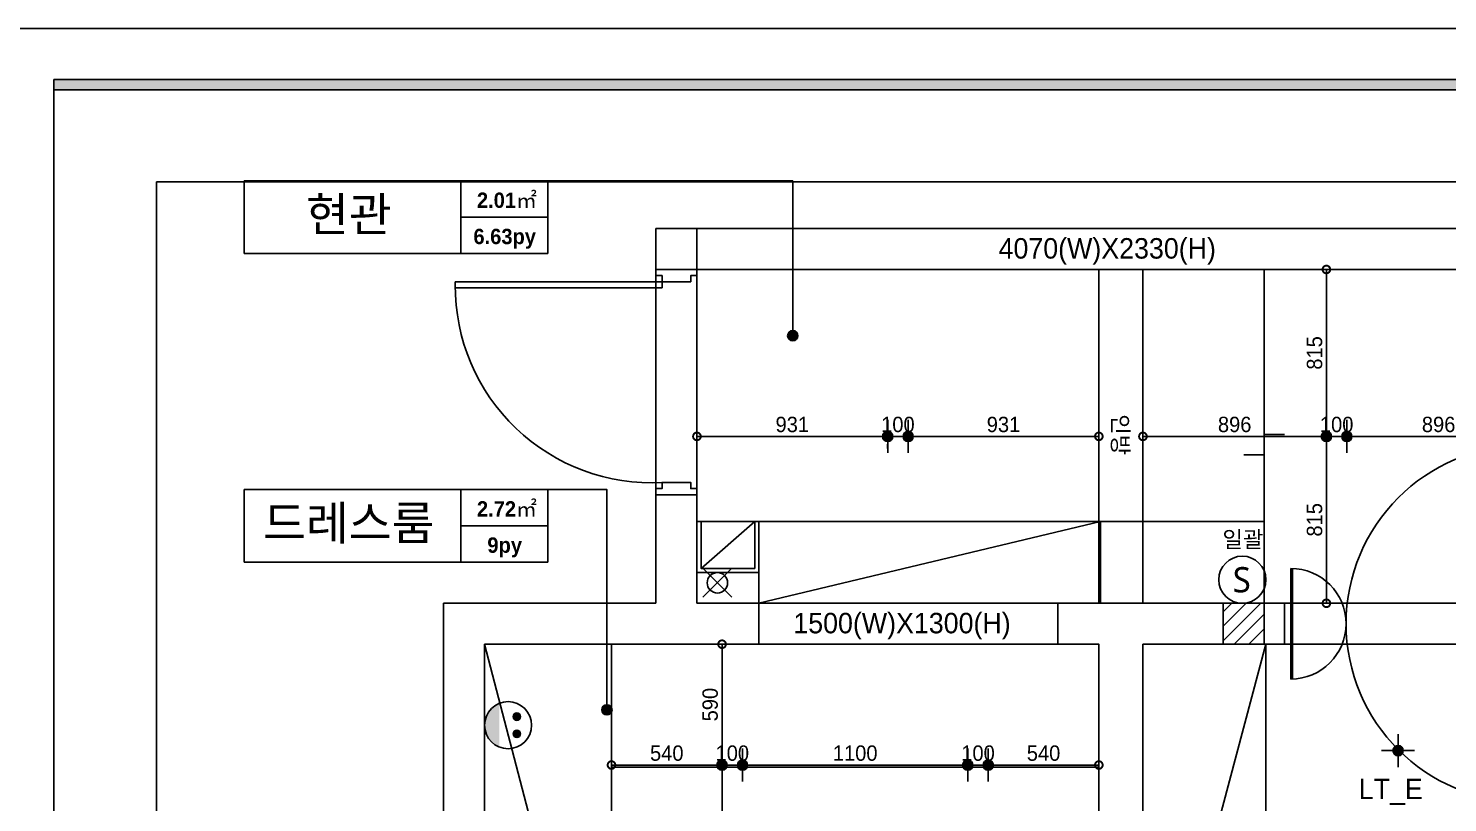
# Model space of a CAD drawing. Header units: inches. Extents: x -55157 to -7160, y -122257 to -52101.
# Drawn here: x -33032 to -26102, y -90525 to -86744 of the extents above; entities that cross this region are included whole.
import ezdxf
from ezdxf.enums import TextEntityAlignment as Align

# ---------------------------------------------------------------- set-up
doc = ezdxf.new("R2010")
doc.units = ezdxf.units.IN
doc.header["$LTSCALE"] = 50
doc.header["$MEASUREMENT"] = 0
doc.linetypes.add('DASHEDX2', pattern=[1.5, 1, -0.5])
doc.linetypes.add('HIDDEN', pattern=[0.375, 0.25, -0.125])
for name, color, linetype in [('0-ELC TEXT', 7, 'Continuous'), ('03-TEXT', 3, 'Continuous'), ('03-WAL NEW', 3, 'Continuous'), ('06-FUR', 6, 'Continuous'), ('06-LIGHT', 4, 'Continuous'), ('07-DIM WAL', 5, 'Continuous'), ('3.기호.계단선', 30, 'Continuous'), ('CEIL-LIGHT', 7, 'Continuous'), ('CO-DO-FR', 7, 'Continuous'), ('CO-DOOR', 8, 'Continuous'), ('FORM(YOURNAME)-1', 1, 'Continuous'), ('FORM(YOURNAME)-11', 1, 'Continuous'), ('RC-LIGHT', 7, 'Continuous'), ('도면층2', 2, 'Continuous'), ('도면층4', 4, 'Continuous'), ('도면층5', 5, 'Continuous'), ('설비', 140, 'Continuous')]:
    doc.layers.add(name, color=color, linetype=linetype)
doc.styles.add('YOURNAME', font='HY울릉도M.TTF')
doc.styles.add('넥슨고딕', font='NEXONLv1GothicBold.ttf')
doc.styles.add('스타일1', font='HY울릉도M.TTF')
doc.styles.add('코레일둥고', font='Korail_Round_Gothic_Medium.ttf')
doc.dimstyles.new('30', dxfattribs={"dimscale": 30, "dimtxt": 2.5, "dimasz": 2.5, "dimexe": 1.25, "dimexo": 2, "dimtad": 1, "dimdec": 0, "dimtxsty": '스타일1', "dimblk": 'DOTSMALL', "dimcen": 2.5, "dimclrd": 1, "dimclre": 1, "dimclrt": 2, "dimadec": 0, "dimazin": 0, "dimtfac": 1, "dimtix": 1, "dimtmove": 0, "dimatfit": 3, "dimldrblk": 'DOTSMALL', "dimfxl": 1.25, "dimarcsym": 0})

# ---------------------------------------------------------------- blocks, each defined once
blk = doc.blocks.new('FORM-ELEVATION')
at = {"layer": 'FORM(YOURNAME)-11'}
h = blk.add_hatch(color=256, dxfattribs=at)
h.dxf.hatch_style = 1
h.paths.add_polyline_path([(-10309, 35708), (71691, 35708), (71691, 35508), (-10309, 35508)])
h.paths.add_polyline_path([(-10309, -21492), (71691, -21492), (71691, -21692), (-10309, -21692)])
at = {"layer": 'Defpoints', "color": 158}
for points in [[(-10309, -21692), (71691, -21692), (71691, 35708), (-10309, 35708)], [(-8309, 33708), (61071, 33708), (61071, -19692), (-8309, -19692)]]:
    blk.add_lwpolyline(points, close=True, dxfattribs=at)
at = {"layer": 'FORM(YOURNAME)-11', "color": 250}
blk.add_lwpolyline([(-11309, -22692), (72691, -22692), (72691, 36708), (-11309, 36708)], close=True, dxfattribs=at)
at = {"layer": 'FORM(YOURNAME)-11'}
blk.add_lwpolyline([(-10309, 35708), (71691, 35708), (71691, 35508), (-10309, 35508)], close=True, dxfattribs=at)
at = {"layer": 'FORM(YOURNAME)-11', "color": 3, "style": 'YOURNAME'}
for tag, height, p in [('1', 450, (71041, -1219)), ('2', 450, (71041, -1863)), ('3', 450, (71041, -3150)), ('4', 450, (71041, -5081)), ('5', 515, (71041, -7398)), ('6', 515, (71041, -9650)), ('7', 515, (71041, -11903)), ('8', 515, (71041, -14155)), ('9', 515, (71041, -16408)), ('10', 515, (66791, -18596)), ('11', 515, (71041, -18660)), ('12', 515, (66791, -20848)), ('13', 515, (71041, -20848))]:
    blk.add_attdef(tag, text='', height=height, dxfattribs=at).set_placement(p, align=Align.MIDDLE_RIGHT)
blk = doc.blocks.new('vudauseh')
for p, q in [((-51238.4, -55274.5), (-51097, -55416)), ((-51238.4, -55416), (-51097, -55274.5))]:
    blk.add_line(p, q)
blk.add_circle((-51167.7, -55345.2), 50)
at = {"layer": '도면층2'}
for p, q in [((-51467.7, -53615.2), (-51467.7, -53815.2)), ((-51267.7, -53615.2), (-51467.7, -53615.2)), ((-51267.7, -53615.2), (-51267.7, -53815.2)), ((-51267.7, -53815.2), (-51467.7, -53815.2)), ((-51267.7, -54915.2), (-51467.7, -54915.2)), ((-51467.7, -54915.2), (-51467.7, -55445.2)), ((-51267.7, -54915.2), (-51267.7, -55445.2)), ((-52505, -55445.2), (-51467.7, -55445.2)), ((-52505, -55445.2), (-52505, -58645.2)), ((-51267.7, -55445.2), (-50965, -55445.2)), ((-50965, -55645.2), (-50965, -55445.2)), ((-49505, -55445.2), (-48697.7, -55445.2)), ((-49505, -55645.2), (-49505, -55445.2)), ((-49505, -55645.2), (-49505, -55445.2)), ((-48697.7, -55645.2), (-48697.7, -55445.2)), ((-50965, -55645.2), (-52305, -55645.2)), ((-52305, -55645.2), (-52305, -58645.2)), ((-51397.7, -55645.2), (-50965, -55645.2)), ((-49505, -55645.2), (-49305, -55645.2)), ((-49305, -55645.2), (-49505, -55645.2)), ((-49305, -58845.2), (-49305, -55645.2)), ((-49089.7, -55645.2), (-48697.7, -55645.2)), ((-49089.7, -58845.2), (-49089.7, -55645.2))]:
    blk.add_line(p, q, dxfattribs=at)
at = {"layer": '도면층4'}
for p, q in [((-51467.7, -53815.2), (-51467.7, -54915.2)), ((-51267.7, -54915.2), (-51267.7, -53815.2)), ((-51437.7, -53875.2), (-52447.7, -53875.2)), ((-52447.7, -53875.2), (-52447.7, -53905.2)), ((-51437.7, -53905.2), (-52447.1, -53905.2)), ((-51437.7, -53875.2), (-51437.7, -53905.2)), ((-49505, -55445.2), (-50965, -55445.2)), ((-50965, -55445.2), (-50965, -55645.2)), ((-49505, -55645.2), (-49505, -55445.2)), ((-50965, -55645.2), (-49505, -55645.2))]:
    blk.add_line(p, q, dxfattribs=at)
for points in [[(-51267.7, -53615.2), (-47197.7, -53615.2), (-47197.7, -53815.2), (-51267.7, -53815.2)], [(-48697.7, -55645.2), (-47197.7, -55645.2), (-47197.7, -55445.2), (-48697.7, -55445.2)]]:
    blk.add_lwpolyline(points, close=True, dxfattribs=at)
for points in [[(-51467.7, -53815.2), (-51467.7, -53845.2), (-51437.7, -53845.2), (-51437.7, -53875.2), (-51297.7, -53875.2), (-51297.7, -53845.2), (-51267.7, -53845.2), (-51267.7, -53815.2), (-51467.7, -53815.2)], [(-51467.7, -54915.2), (-51467.7, -54885.2), (-51437.7, -54885.2), (-51437.7, -54855.2), (-51297.7, -54855.2), (-51297.7, -54885.2), (-51267.7, -54885.2), (-51267.7, -54915.2), (-51467.7, -54915.2)]]:
    blk.add_lwpolyline(points, dxfattribs=at)
at = {"layer": '도면층5'}
blk.add_arc((-51488.8, -53897.7), 958.9, 179.55184, 273.05865, dxfattribs=at)
at = {"layer": '0-ELC TEXT', "style": '코레일둥고'}
for s, p in [('4070(W)X2330(H)', (-49794.7, -53762)), ('1500(W)X1300(H)', (-50797, -55592))]:
    blk.add_text(s, height=100, dxfattribs=at).set_placement(p)
blk = doc.blocks.new('D-402')
at = {"layer": 'CO-DO-FR'}
for points in [[(600, 200), (630, 200), (630, 0), (600, 0)], [(1800, 200), (1770, 200), (1770, 0), (1800, 0)]]:
    blk.add_lwpolyline(points, close=True, dxfattribs=at)
at = {"layer": 'CO-DOOR'}
blk.add_lwpolyline([(1770, -770), (1770, 970), (1760, 970), (1760, -770)], close=True, dxfattribs=at)
for points in [[(630, -170), (630, 370)], [(638.4, 369.9), (638.4, -169.9)]]:
    blk.add_lwpolyline(points, dxfattribs=at)
for centre, radius, start, end in [((1770, 100), 870, 90, 270), ((630, 100), 270, 270, 90)]:
    blk.add_arc(centre, radius, start, end, dxfattribs=at)
blk = doc.blocks.new('ccjwsjdeh')
at = {"layer": '03-WAL NEW'}
h = blk.add_hatch(dxfattribs=at)
h.set_pattern_fill('_USER', color=256, scale=50, angle=45, pattern_type=0)
h.set_pattern_definition([(45, (21481, -16519.2), (-35.35534, 35.35534), [])])
h.paths.add_polyline_path([(-26997.7, -72164.4), (-27197.7, -72164.4), (-27197.7, -71964.4), (-26997.7, -71964.4)])
at = {"color": 8}
blk.add_line((-26997.7, -71964.4), (-26997.7, -70334.4), dxfattribs=at)
blk.add_lwpolyline([(-27097.7, -71239.7), (-26997.7, -71239.7), (-26997.7, -71139.7), (-26897.7, -71139.7)], dxfattribs=at)
at = {"layer": '03-WAL NEW'}
blk.add_lwpolyline([(-26997.7, -72164.4), (-27197.7, -72164.4), (-27197.7, -71964.4), (-26997.7, -71964.4)], close=True, dxfattribs=at)
at = {"layer": '06-FUR', "color": 8}
for p, q in [((-29747.7, -71794.4), (-29485, -71564.4)), ((-29465, -71964.4), (-29465, -71564.4)), ((-27797.7, -71564.4), (-29465, -71964.4)), ((-27797.7, -71964.4), (-27797.7, -71564.4)), ((-30185, -74544.4), (-30805, -72164.4))]:
    blk.add_line(p, q, dxfattribs=at)
for points in [[(-29767.7, -71964.4), (-29767.7, -71564.4), (-26997.7, -71564.4), (-26997.7, -71964.4), (-29767.7, -71964.4)], [(-29767.7, -71564.4), (-29767.7, -71814.4), (-29465, -71814.4), (-29465, -71564.4)], [(-29747.7, -71564.4), (-29747.7, -71794.4), (-29485, -71794.4), (-29485, -71564.4)], [(-27589.7, -74424.4), (-26989.7, -74424.4), (-26989.7, -72164.4), (-27589.7, -72164.4), (-27589.7, -74424.4), (-26989.7, -72164.4)]]:
    blk.add_lwpolyline(points, dxfattribs=at)
for points in [[(-30805, -72164.4), (-30805, -74544.4), (-30185, -74544.4), (-30185, -72164.4)], [(-30185, -72764.4), (-27805, -72764.4), (-27805, -72164.4), (-30185, -72164.4)]]:
    blk.add_lwpolyline(points, close=True, dxfattribs=at)
blk.add_blockref('vudauseh', (21500, -16519.2))
at = {"layer": 'CO-DOOR', "color": 8}
blk.add_blockref('D-402', (-27497.7, -72164.4), dxfattribs=at)
blk = doc.blocks.new('1')
at = {"linetype": 'Continuous'}
h = blk.add_hatch(color=4, dxfattribs=at)
h.dxf.hatch_style = 1
edge = h.paths.add_edge_path()
edge.add_arc((11539653, -14273504), 37.5, 0, 360)
at = {"color": 1, "linetype": 'Continuous'}
for p, q in [((11539653, -14273637), (11539653, -14273370)), ((11539520, -14273504), (11539787, -14273504))]:
    blk.add_line(p, q, dxfattribs=at)
at = {"color": 4, "linetype": 'Continuous'}
for radius in [41.5, 37.5]:
    blk.add_circle((11539653, -14273504), radius, dxfattribs=at)
blk = doc.blocks.new('_DOTSMALL')
at = {"color": 0, "linetype": 'ByBlock', "const_width": 0.5}
blk.add_lwpolyline([(-0.0625, 0, 1), (0.0625, 0, 1)], format="xyb", close=True, dxfattribs=at)
blk = doc.blocks.new('*D282')
at = {"layer": '07-DIM WAL', "color": 1, "lineweight": -2, "transparency": 16777216}
for p, q in [((-26693.7, -88676.4), (-26693.7, -88698.9)), ((-26768.7, -88736.4), (-26518.7, -88736.4)), ((-26593.7, -88796.4), (-26593.7, -88773.9))]:
    blk.add_line(p, q, dxfattribs=at)
at = {"layer": 'Defpoints', "color": 0, "transparency": 16777216}
for p in [(-26693.7, -88736.4), (-26593.7, -88736.4), (-26593.7, -88736.4)]:
    blk.add_point(p, dxfattribs=at)
at = {"layer": '07-DIM WAL', "color": 1, "lineweight": -2, "transparency": 16777216, "xscale": 75, "yscale": 75, "zscale": 75}
blk.add_blockref('_DOTSMALL', (-26693.7, -88736.4), dxfattribs=at)
at = {"layer": '07-DIM WAL', "color": 1, "lineweight": -2, "transparency": 16777216, "xscale": 75, "yscale": 75, "zscale": 75, "rotation": 180}
blk.add_blockref('_DOTSMALL', (-26593.7, -88736.4), dxfattribs=at)
at = {"layer": '07-DIM WAL', "color": 2, "transparency": 16777216, "insert": (-26643.7, -88678.7), "char_height": 75, "attachment_point": 5, "style": '스타일1'}
blk.add_mtext('100', dxfattribs=at)
blk = doc.blocks.new('*D283')
at = {"layer": '07-DIM WAL', "color": 1, "lineweight": -2, "transparency": 16777216}
for p, q in [((-28736.3, -88676.4), (-28736.3, -88698.9)), ((-28661.3, -88736.4), (-28911.3, -88736.4)), ((-28836.3, -88796.4), (-28836.3, -88773.9))]:
    blk.add_line(p, q, dxfattribs=at)
at = {"layer": 'Defpoints', "color": 0, "transparency": 16777216}
for p in [(-28836.3, -88736.4), (-28836.3, -88736.4), (-28736.3, -88736.4)]:
    blk.add_point(p, dxfattribs=at)
at = {"layer": '07-DIM WAL', "color": 1, "lineweight": -2, "transparency": 16777216, "xscale": 75, "yscale": 75, "zscale": 75}
blk.add_blockref('_DOTSMALL', (-28836.3, -88736.4), dxfattribs=at)
at = {"layer": '07-DIM WAL', "color": 1, "lineweight": -2, "transparency": 16777216, "xscale": 75, "yscale": 75, "zscale": 75, "rotation": 180}
blk.add_blockref('_DOTSMALL', (-28736.3, -88736.4), dxfattribs=at)
at = {"layer": '07-DIM WAL', "color": 2, "transparency": 16777216, "insert": (-28786.3, -88678.7), "char_height": 75, "attachment_point": 5, "style": '스타일1'}
blk.add_mtext('100', dxfattribs=at)
blk = doc.blocks.new('*D284')
at = {"layer": '07-DIM WAL', "color": 1, "lineweight": -2, "transparency": 16777216}
for p, q in [((-29767.7, -88676.4), (-29767.7, -88698.9)), ((-28836.3, -88676.4), (-28836.3, -88698.9)), ((-28836.3, -88736.4), (-29767.7, -88736.4))]:
    blk.add_line(p, q, dxfattribs=at)
at = {"layer": 'Defpoints', "color": 0, "transparency": 16777216}
for p in [(-29767.7, -88736.4), (-29767.7, -88736.4), (-28836.3, -88736.4)]:
    blk.add_point(p, dxfattribs=at)
at = {"layer": '07-DIM WAL', "color": 1, "lineweight": -2, "transparency": 16777216, "xscale": 75, "yscale": 75, "zscale": 75, "rotation": 180}
blk.add_blockref('_DOTSMALL', (-29767.7, -88736.4), dxfattribs=at)
at = {"layer": '07-DIM WAL', "color": 1, "lineweight": -2, "transparency": 16777216, "xscale": 75, "yscale": 75, "zscale": 75}
blk.add_blockref('_DOTSMALL', (-28836.3, -88736.4), dxfattribs=at)
at = {"layer": '07-DIM WAL', "color": 2, "transparency": 16777216, "insert": (-29302, -88678.7), "char_height": 75, "attachment_point": 5, "style": '스타일1'}
blk.add_mtext('931', dxfattribs=at)
blk = doc.blocks.new('*D285')
at = {"layer": '07-DIM WAL', "color": 1, "lineweight": -2, "transparency": 16777216}
for p, q in [((-26593.7, -88736.4), (-25697.7, -88736.4)), ((-26593.7, -88796.4), (-26593.7, -88773.9)), ((-25697.7, -88796.4), (-25697.7, -88773.9))]:
    blk.add_line(p, q, dxfattribs=at)
at = {"layer": 'Defpoints', "color": 0, "transparency": 16777216}
for p in [(-26593.7, -88736.4), (-25697.7, -88736.4), (-25697.7, -88736.4)]:
    blk.add_point(p, dxfattribs=at)
at = {"layer": '07-DIM WAL', "color": 1, "lineweight": -2, "transparency": 16777216, "xscale": 75, "yscale": 75, "zscale": 75, "rotation": 180}
blk.add_blockref('_DOTSMALL', (-26593.7, -88736.4), dxfattribs=at)
at = {"layer": '07-DIM WAL', "color": 1, "lineweight": -2, "transparency": 16777216, "xscale": 75, "yscale": 75, "zscale": 75}
blk.add_blockref('_DOTSMALL', (-25697.7, -88736.4), dxfattribs=at)
at = {"layer": '07-DIM WAL', "color": 2, "transparency": 16777216, "insert": (-26145.7, -88678.6), "char_height": 75, "attachment_point": 5, "style": '스타일1'}
blk.add_mtext('896', dxfattribs=at)
blk = doc.blocks.new('*D286')
at = {"layer": '07-DIM WAL', "color": 1, "lineweight": -2, "transparency": 16777216}
for p, q in [((-26693.7, -88736.4), (-26693.7, -87921.4)), ((-26633.7, -87921.4), (-26656.2, -87921.4)), ((-26633.7, -88736.4), (-26656.2, -88736.4))]:
    blk.add_line(p, q, dxfattribs=at)
at = {"layer": 'Defpoints', "color": 0, "transparency": 16777216}
for p in [(-26693.7, -87921.4), (-26693.7, -87921.4), (-26693.7, -88736.4)]:
    blk.add_point(p, dxfattribs=at)
at = {"layer": '07-DIM WAL', "color": 1, "lineweight": -2, "transparency": 16777216, "xscale": 75, "yscale": 75, "zscale": 75}
for p, rotation in [((-26693.7, -87921.4), 90), ((-26693.7, -88736.4), 270)]:
    blk.add_blockref('_DOTSMALL', p, dxfattribs=dict(at, rotation=rotation))
at = {"layer": '07-DIM WAL', "color": 2, "transparency": 16777216, "insert": (-26751.4, -88328.9), "char_height": 75, "attachment_point": 5, "rotation": 90, "style": '스타일1'}
blk.add_mtext('815', dxfattribs=at)
blk = doc.blocks.new('*D287')
at = {"layer": '07-DIM WAL', "color": 1, "lineweight": -2, "transparency": 16777216}
for p, q in [((-26753.7, -88736.4), (-26731.2, -88736.4)), ((-26693.7, -88736.4), (-26693.7, -89551.4)), ((-26753.7, -89551.4), (-26731.2, -89551.4))]:
    blk.add_line(p, q, dxfattribs=at)
at = {"layer": 'Defpoints', "color": 0, "transparency": 16777216}
for p in [(-26693.7, -88736.4), (-26693.7, -89551.4), (-26693.7, -89551.4)]:
    blk.add_point(p, dxfattribs=at)
at = {"layer": '07-DIM WAL', "color": 1, "lineweight": -2, "transparency": 16777216, "xscale": 75, "yscale": 75, "zscale": 75}
for p, rotation in [((-26693.7, -88736.4), 90), ((-26693.7, -89551.4), 270)]:
    blk.add_blockref('_DOTSMALL', p, dxfattribs=dict(at, rotation=rotation))
at = {"layer": '07-DIM WAL', "color": 2, "transparency": 16777216, "insert": (-26751.4, -89143.9), "char_height": 75, "attachment_point": 5, "rotation": 90, "style": '스타일1'}
blk.add_mtext('815', dxfattribs=at)
blk = doc.blocks.new('*D288')
at = {"layer": '07-DIM WAL', "color": 1, "lineweight": -2, "transparency": 16777216}
for p, q in [((-29645, -90281.4), (-29645, -90303.9)), ((-29720, -90341.4), (-29470, -90341.4)), ((-29545, -90401.4), (-29545, -90378.9))]:
    blk.add_line(p, q, dxfattribs=at)
at = {"layer": 'Defpoints', "color": 0, "transparency": 16777216}
for p in [(-29645, -90341.4), (-29545, -90341.4), (-29545, -90341.4)]:
    blk.add_point(p, dxfattribs=at)
at = {"layer": '07-DIM WAL', "color": 1, "lineweight": -2, "transparency": 16777216, "xscale": 75, "yscale": 75, "zscale": 75}
blk.add_blockref('_DOTSMALL', (-29645, -90341.4), dxfattribs=at)
at = {"layer": '07-DIM WAL', "color": 1, "lineweight": -2, "transparency": 16777216, "xscale": 75, "yscale": 75, "zscale": 75, "rotation": 180}
blk.add_blockref('_DOTSMALL', (-29545, -90341.4), dxfattribs=at)
at = {"layer": '07-DIM WAL', "color": 2, "transparency": 16777216, "insert": (-29595, -90283.7), "char_height": 75, "attachment_point": 5, "style": '스타일1'}
blk.add_mtext('100', dxfattribs=at)
blk = doc.blocks.new('*D289')
at = {"layer": '07-DIM WAL', "color": 1, "lineweight": -2, "transparency": 16777216}
for p, q in [((-28445, -90281.4), (-28445, -90303.9)), ((-28520, -90341.4), (-28270, -90341.4)), ((-28345, -90401.4), (-28345, -90378.9))]:
    blk.add_line(p, q, dxfattribs=at)
at = {"layer": 'Defpoints', "color": 0, "transparency": 16777216}
for p in [(-28445, -90341.4), (-28345, -90341.4), (-28345, -90341.4)]:
    blk.add_point(p, dxfattribs=at)
at = {"layer": '07-DIM WAL', "color": 1, "lineweight": -2, "transparency": 16777216, "xscale": 75, "yscale": 75, "zscale": 75}
blk.add_blockref('_DOTSMALL', (-28445, -90341.4), dxfattribs=at)
at = {"layer": '07-DIM WAL', "color": 1, "lineweight": -2, "transparency": 16777216, "xscale": 75, "yscale": 75, "zscale": 75, "rotation": 180}
blk.add_blockref('_DOTSMALL', (-28345, -90341.4), dxfattribs=at)
at = {"layer": '07-DIM WAL', "color": 2, "transparency": 16777216, "insert": (-28395, -90283.7), "char_height": 75, "attachment_point": 5, "style": '스타일1'}
blk.add_mtext('100', dxfattribs=at)
blk = doc.blocks.new('*D290')
at = {"layer": '07-DIM WAL', "color": 1, "lineweight": -2, "transparency": 16777216}
for p, q in [((-29545, -90281.4), (-29545, -90303.9)), ((-28445, -90281.4), (-28445, -90303.9)), ((-29545, -90341.4), (-28445, -90341.4))]:
    blk.add_line(p, q, dxfattribs=at)
at = {"layer": 'Defpoints', "color": 0, "transparency": 16777216}
for p in [(-29545, -90341.4), (-28445, -90341.4), (-28445, -90341.4)]:
    blk.add_point(p, dxfattribs=at)
at = {"layer": '07-DIM WAL', "color": 1, "lineweight": -2, "transparency": 16777216, "xscale": 75, "yscale": 75, "zscale": 75, "rotation": 180}
blk.add_blockref('_DOTSMALL', (-29545, -90341.4), dxfattribs=at)
at = {"layer": '07-DIM WAL', "color": 1, "lineweight": -2, "transparency": 16777216, "xscale": 75, "yscale": 75, "zscale": 75}
blk.add_blockref('_DOTSMALL', (-28445, -90341.4), dxfattribs=at)
at = {"layer": '07-DIM WAL', "color": 2, "transparency": 16777216, "insert": (-28995, -90283.7), "char_height": 75, "attachment_point": 5, "style": '스타일1'}
blk.add_mtext('1100', dxfattribs=at)
blk = doc.blocks.new('*D291')
at = {"layer": '07-DIM WAL', "color": 1, "lineweight": -2, "transparency": 16777216}
for p, q in [((-28345, -90281.4), (-28345, -90303.9)), ((-27805, -90281.4), (-27805, -90303.9)), ((-28345, -90341.4), (-27805, -90341.4))]:
    blk.add_line(p, q, dxfattribs=at)
at = {"layer": 'Defpoints', "color": 0, "transparency": 16777216}
for p in [(-28345, -90341.4), (-27805, -90341.4), (-27805, -90341.4)]:
    blk.add_point(p, dxfattribs=at)
at = {"layer": '07-DIM WAL', "color": 1, "lineweight": -2, "transparency": 16777216, "xscale": 75, "yscale": 75, "zscale": 75, "rotation": 180}
blk.add_blockref('_DOTSMALL', (-28345, -90341.4), dxfattribs=at)
at = {"layer": '07-DIM WAL', "color": 1, "lineweight": -2, "transparency": 16777216, "xscale": 75, "yscale": 75, "zscale": 75}
blk.add_blockref('_DOTSMALL', (-27805, -90341.4), dxfattribs=at)
at = {"layer": '07-DIM WAL', "color": 2, "transparency": 16777216, "insert": (-28075, -90283.7), "char_height": 75, "attachment_point": 5, "style": '스타일1'}
blk.add_mtext('540', dxfattribs=at)
blk = doc.blocks.new('*D292')
at = {"layer": '07-DIM WAL', "color": 1, "lineweight": -2, "transparency": 16777216}
for p, q in [((-29645, -90341.4), (-30185, -90341.4)), ((-30185, -90401.4), (-30185, -90378.9)), ((-29645, -90401.4), (-29645, -90378.9))]:
    blk.add_line(p, q, dxfattribs=at)
at = {"layer": 'Defpoints', "color": 0, "transparency": 16777216}
for p in [(-30185, -90341.4), (-30185, -90341.4), (-29645, -90341.4)]:
    blk.add_point(p, dxfattribs=at)
at = {"layer": '07-DIM WAL', "color": 1, "lineweight": -2, "transparency": 16777216, "xscale": 75, "yscale": 75, "zscale": 75, "rotation": 180}
blk.add_blockref('_DOTSMALL', (-30185, -90341.4), dxfattribs=at)
at = {"layer": '07-DIM WAL', "color": 1, "lineweight": -2, "transparency": 16777216, "xscale": 75, "yscale": 75, "zscale": 75}
blk.add_blockref('_DOTSMALL', (-29645, -90341.4), dxfattribs=at)
at = {"layer": '07-DIM WAL', "color": 2, "transparency": 16777216, "insert": (-29915, -90283.7), "char_height": 75, "attachment_point": 5, "style": '스타일1'}
blk.add_mtext('540', dxfattribs=at)
blk = doc.blocks.new('*D295')
at = {"layer": '07-DIM WAL', "color": 1, "lineweight": -2, "transparency": 16777216}
for p, q in [((-29705, -90341.4), (-29682.5, -90341.4)), ((-29645, -91541.4), (-29645, -90341.4)), ((-29705, -91541.4), (-29682.5, -91541.4))]:
    blk.add_line(p, q, dxfattribs=at)
at = {"layer": 'Defpoints', "color": 0, "transparency": 16777216}
for p in [(-29645, -90341.4), (-29645, -90341.4), (-29645, -91541.4)]:
    blk.add_point(p, dxfattribs=at)
at = {"layer": '07-DIM WAL', "color": 1, "lineweight": -2, "transparency": 16777216, "xscale": 75, "yscale": 75, "zscale": 75}
for p, rotation in [((-29645, -90341.4), 90), ((-29645, -91541.4), 270)]:
    blk.add_blockref('_DOTSMALL', p, dxfattribs=dict(at, rotation=rotation))
at = {"layer": '07-DIM WAL', "color": 2, "transparency": 16777216, "insert": (-29702.7, -90941.4), "char_height": 75, "attachment_point": 5, "rotation": 90, "style": '스타일1'}
blk.add_mtext('1200', dxfattribs=at)
blk = doc.blocks.new('*D296')
at = {"layer": '07-DIM WAL', "color": 1, "lineweight": -2, "transparency": 16777216}
for p, q in [((-29705, -89751.4), (-29682.5, -89751.4)), ((-29645, -90341.4), (-29645, -89751.4)), ((-29705, -90341.4), (-29682.5, -90341.4))]:
    blk.add_line(p, q, dxfattribs=at)
at = {"layer": 'Defpoints', "color": 0, "transparency": 16777216}
for p in [(-29645, -89751.4), (-29645, -89751.4), (-29645, -90341.4)]:
    blk.add_point(p, dxfattribs=at)
at = {"layer": '07-DIM WAL', "color": 1, "lineweight": -2, "transparency": 16777216, "xscale": 75, "yscale": 75, "zscale": 75}
for p, rotation in [((-29645, -89751.4), 90), ((-29645, -90341.4), 270)]:
    blk.add_blockref('_DOTSMALL', p, dxfattribs=dict(at, rotation=rotation))
at = {"layer": '07-DIM WAL', "color": 2, "transparency": 16777216, "insert": (-29702.8, -90046.4), "char_height": 75, "attachment_point": 5, "rotation": 90, "style": '스타일1'}
blk.add_mtext('590', dxfattribs=at)
blk = doc.blocks.new('*D415')
at = {"layer": '07-DIM WAL', "color": 1, "lineweight": -2, "transparency": 16777216}
for p, q in [((-27589.7, -88676.4), (-27589.7, -88698.9)), ((-26693.7, -88676.4), (-26693.7, -88698.9)), ((-26693.7, -88736.4), (-27589.7, -88736.4))]:
    blk.add_line(p, q, dxfattribs=at)
at = {"layer": 'Defpoints', "color": 0, "transparency": 16777216}
for p in [(-27589.7, -88736.4), (-27589.7, -88736.4), (-26693.7, -88736.4)]:
    blk.add_point(p, dxfattribs=at)
at = {"layer": '07-DIM WAL', "color": 1, "lineweight": -2, "transparency": 16777216, "xscale": 75, "yscale": 75, "zscale": 75, "rotation": 180}
blk.add_blockref('_DOTSMALL', (-27589.7, -88736.4), dxfattribs=at)
at = {"layer": '07-DIM WAL', "color": 1, "lineweight": -2, "transparency": 16777216, "xscale": 75, "yscale": 75, "zscale": 75}
blk.add_blockref('_DOTSMALL', (-26693.7, -88736.4), dxfattribs=at)
at = {"layer": '07-DIM WAL', "color": 2, "transparency": 16777216, "insert": (-27141.7, -88678.6), "char_height": 75, "attachment_point": 5, "style": '스타일1'}
blk.add_mtext('896', dxfattribs=at)
blk = doc.blocks.new('*D416')
at = {"layer": '07-DIM WAL', "color": 1, "lineweight": -2, "transparency": 16777216}
for p, q in [((-28736.3, -88676.4), (-28736.3, -88698.9)), ((-27805, -88676.4), (-27805, -88698.9)), ((-28736.3, -88736.4), (-27805, -88736.4))]:
    blk.add_line(p, q, dxfattribs=at)
at = {"layer": 'Defpoints', "color": 0, "transparency": 16777216}
for p in [(-28736.3, -88736.4), (-27805, -88736.4), (-27805, -88736.4)]:
    blk.add_point(p, dxfattribs=at)
at = {"layer": '07-DIM WAL', "color": 1, "lineweight": -2, "transparency": 16777216, "xscale": 75, "yscale": 75, "zscale": 75, "rotation": 180}
blk.add_blockref('_DOTSMALL', (-28736.3, -88736.4), dxfattribs=at)
at = {"layer": '07-DIM WAL', "color": 1, "lineweight": -2, "transparency": 16777216, "xscale": 75, "yscale": 75, "zscale": 75}
blk.add_blockref('_DOTSMALL', (-27805, -88736.4), dxfattribs=at)
at = {"layer": '07-DIM WAL', "color": 2, "transparency": 16777216, "insert": (-28270.6, -88678.7), "char_height": 75, "attachment_point": 5, "style": '스타일1'}
blk.add_mtext('931', dxfattribs=at)
blk = doc.blocks.new('egoo')
at = {"layer": '설비'}
h = blk.add_hatch(color=140, dxfattribs=at)
edge = h.paths.add_edge_path()
edge.add_arc((1015645.3, 443433.7), 22.3, 0, 360)
h = blk.add_hatch(color=140, dxfattribs=at)
edge = h.paths.add_edge_path()
edge.add_arc((1015747.7, 443433.7), 22.3, 0, 360)
h = blk.add_hatch(color=140, dxfattribs=at)
edge = h.paths.add_edge_path()
edge.add_line((1015826.3, 443329.1), (1015566.6, 443329.1))
edge.add_ellipse((1015696.5, 443381.5), major_axis=(99, 99), ratio=1, start_angle=156.95778, end_angle=293.04222)
at = {"layer": '설비', "color": 140}
for centre, radius in [((1015696.5, 443381.5), 140), ((1015645.3, 443433.7), 22.3), ((1015747.7, 443433.7), 22.3)]:
    blk.add_circle(centre, radius, dxfattribs=at)

msp = doc.modelspace()

# ---------------------------------------------------------------- hatches: boundary and pattern name
at = {"layer": '0-ELC TEXT'}
h = msp.add_hatch(color=256, dxfattribs=at)
h.dxf.hatch_style = 1
edge = h.paths.add_edge_path()
edge.add_arc((-29299.681, -88244.664), 25, 90, 450)
h = msp.add_hatch(color=256, dxfattribs=at)
h.dxf.hatch_style = 1
edge = h.paths.add_edge_path()
edge.add_arc((-29299.681, -88244.664), 25, 90, 450)
h = msp.add_hatch(color=256, dxfattribs=at)
h.dxf.hatch_style = 1
edge = h.paths.add_edge_path()
edge.add_arc((-30207.281, -90071.86), 25, 90, 450)
h = msp.add_hatch(color=256, dxfattribs=at)
h.dxf.hatch_style = 1
edge = h.paths.add_edge_path()
edge.add_arc((-30207.281, -90071.86), 25, 90, 450)

# ---------------------------------------------------------------- linework, layer by layer
for p, q in [((-30920.751, -87842.709), (-30920.751, -87488.95)), ((-30920.751, -87665.829), (-30496.059, -87665.829)), ((-30920.751, -89350.046), (-30920.751, -88996.287)), ((-30920.751, -89173.166), (-30496.059, -89173.166))]:
    msp.add_line(p, q, dxfattribs=at)
for points in [[(-31977.954, -87488.95), (-30496.059, -87488.95), (-30496.059, -87842.709), (-31977.954, -87842.709)], [(-31977.954, -88996.287), (-30496.059, -88996.287), (-30496.059, -89350.046), (-31977.954, -89350.046)]]:
    msp.add_lwpolyline(points, close=True, dxfattribs=at)
for points in [[(-30496.059, -87488.95), (-29299.681, -87488.95), (-29299.681, -88244.664)], [(-30496.059, -88996.287), (-30207.281, -88996.287), (-30207.281, -90071.86)]]:
    msp.add_lwpolyline(points, dxfattribs=at)
for centre in [(-29299.681, -88244.664), (-29299.681, -88244.664), (-30207.281, -90071.86), (-30207.281, -90071.86)]:
    msp.add_circle(centre, 25, dxfattribs=at)
at = {"layer": '06-LIGHT'}
for p, q in [((-27804.967, -89551.45), (-27804.967, -87921.45)), ((-27589.686, -89551.45), (-27589.686, -87921.45))]:
    msp.add_line(p, q, dxfattribs=at)
at = {"layer": '설비', "color": 10}
msp.add_circle((-27104.262, -89436.45), 115, dxfattribs=at)

# ---------------------------------------------------------------- block references
at = {"layer": 'CEIL-LIGHT', "color": 10, "linetype": 'HIDDEN', "ltscale": 5}
msp.add_blockref('ccjwsjdeh', (0, -17587.01), dxfattribs=at)
at = {"layer": 'FORM(YOURNAME)-1', "xscale": 0.2500000000000001, "yscale": 0.2500000000000001, "zscale": 0.2500000000000001}
msp.add_blockref('FORM-ELEVATION', (-30330.324, -95920.999), dxfattribs=at)
at = {"layer": 'RC-LIGHT', "yscale": 0.6024096385271789, "zscale": 0.6024096385271789}
for p, xscale, rotation in [((-8627332.585, -7040334.943), 0.6024096385271789, 90.00000000000001), ((-8627232.585, -7040334.943), 0.6024096385271789, 90.00000000000001), ((8571802.573, -7040334.943), -0.6024096385271789, 270), ((8571902.573, -7040334.943), -0.6024096385271789, 270), ((-8624839.944, 6861327.043), -0.6024096385271789, 90), ((8568851.292, -7041939.943), -0.6024096385271789, 270), ((8568951.292, -7041939.943), -0.6024096385271789, 270), ((8570051.292, -7041939.943), -0.6024096385271789, 270), ((8570151.292, -7041939.943), -0.6024096385271789, 270)]:
    msp.add_blockref('1', p, dxfattribs=dict(at, xscale=xscale, rotation=rotation))
at = {"layer": '설비', "color": 140, "xscale": 0.8214285869294655, "yscale": 0.8214285869294655, "zscale": 0.8214285869294655, "rotation": 270}
msp.add_blockref('egoo', (-394896.174, 744175.204), dxfattribs=at)

# ---------------------------------------------------------------- texts
at = {"layer": '0-ELC TEXT', "color": 7, "linetype": 'DASHEDX2', "style": '코레일둥고'}
msp.add_text('인방', height=80, rotation=270, dxfattribs=at).set_placement((-27739.214, -88627.945))
msp.add_text('일괄', height=80, dxfattribs=at).set_placement((-27201.881, -89279.285))
at = {"layer": '03-TEXT'}
for s, height, style, p in [('2.01㎡', 75, '넥슨고딕', (-30695.486, -87620.744)), ('현관', 166.6667, '코레일둥고', (-31467.821, -87735.25)), ('6.63py', 75, '넥슨고딕', (-30706.437, -87797.623)), ('드레스룸', 166.6667, '코레일둥고', (-31467.821, -89242.587)), ('2.72㎡', 75, '넥슨고딕', (-30695.486, -89128.081)), ('9py', 75, '넥슨고딕', (-30706.437, -89304.96))]:
    msp.add_text(s, height=height, dxfattribs=dict(at, style=style)).set_placement(p, align=Align.CENTER)
at = {"layer": '3.기호.계단선', "style": '코레일둥고'}
msp.add_text('LT_E', height=100, dxfattribs=at).set_placement((-26535.862, -90507.969))
at = {"layer": '설비', "color": 10, "insert": (-27063.073, -89374.81), "char_height": 123.21429, "width": 196.45435, "attachment_point": 3, "style": '코레일둥고'}
msp.add_mtext('{\\fMalgun Gothic|b0|i0|c129|p50;S}', dxfattribs=at)

# ---------------------------------------------------------------- dimensions: what is measured, and where the dimension line sits
at = {"layer": '07-DIM WAL'}
for base, p1, p2, angle, picture, middle in [((-26693.686, -87921.45), (-26693.686, -88736.45), (-26693.686, -87921.45), 90, '*D286', (-26751.434, -88328.95)), ((-28836.326, -88736.45), (-28736.326, -88736.45), (-28836.326, -88736.45), 180, '*D283', (-28786.326, -88678.702)), ((-26693.686, -89551.45), (-26693.686, -88736.45), (-26693.686, -89551.45), 90, '*D287', (-26751.434, -89143.95)), ((-29644.967, -89751.45), (-29644.967, -90341.45), (-29644.967, -89751.45), 90, '*D296', (-29702.765, -90046.45)), ((-29644.967, -90341.45), (-29644.967, -91541.45), (-29644.967, -90341.45), 90, '*D295', (-29702.715, -90941.45))]:
    dim = msp.add_linear_dim(base=base, p1=p1, p2=p2, angle=angle, dimstyle='30', dxfattribs=at)
    dim.commit()
    dim.dimension.update_dxf_attribs({"geometry": picture, "text_midpoint": middle})
for base, p1, p2, picture, middle in [((-29767.686, -88736.45), (-28836.326, -88736.45), (-29767.686, -88736.45), '*D284', (-29302.006, -88678.652)), ((-27804.967, -88736.45), (-28736.326, -88736.45), (-27804.967, -88736.45), '*D416', (-28270.647, -88678.652)), ((-27589.686, -88736.45), (-26693.686, -88736.45), (-27589.686, -88736.45), '*D415', (-27141.686, -88678.602)), ((-26593.686, -88736.45), (-26693.686, -88736.45), (-26593.686, -88736.45), '*D282', (-26643.686, -88678.702)), ((-25697.686, -88736.45), (-26593.686, -88736.45), (-25697.686, -88736.45), '*D285', (-26145.686, -88678.602)), ((-30184.967, -90341.45), (-29644.967, -90341.45), (-30184.967, -90341.45), '*D292', (-29914.967, -90283.702)), ((-29544.967, -90341.45), (-29644.967, -90341.45), (-29544.967, -90341.45), '*D288', (-29594.967, -90283.702)), ((-28444.967, -90341.45), (-29544.967, -90341.45), (-28444.967, -90341.45), '*D290', (-28994.967, -90283.702)), ((-28344.967, -90341.45), (-28444.967, -90341.45), (-28344.967, -90341.45), '*D289', (-28394.967, -90283.702)), ((-27804.967, -90341.45), (-28344.967, -90341.45), (-27804.967, -90341.45), '*D291', (-28074.967, -90283.702))]:
    dim = msp.add_linear_dim(base=base, p1=p1, p2=p2, dimstyle='30', dxfattribs=at)
    dim.commit()
    dim.dimension.update_dxf_attribs({"geometry": picture, "text_midpoint": middle})

doc.saveas('drawing.dxf')
